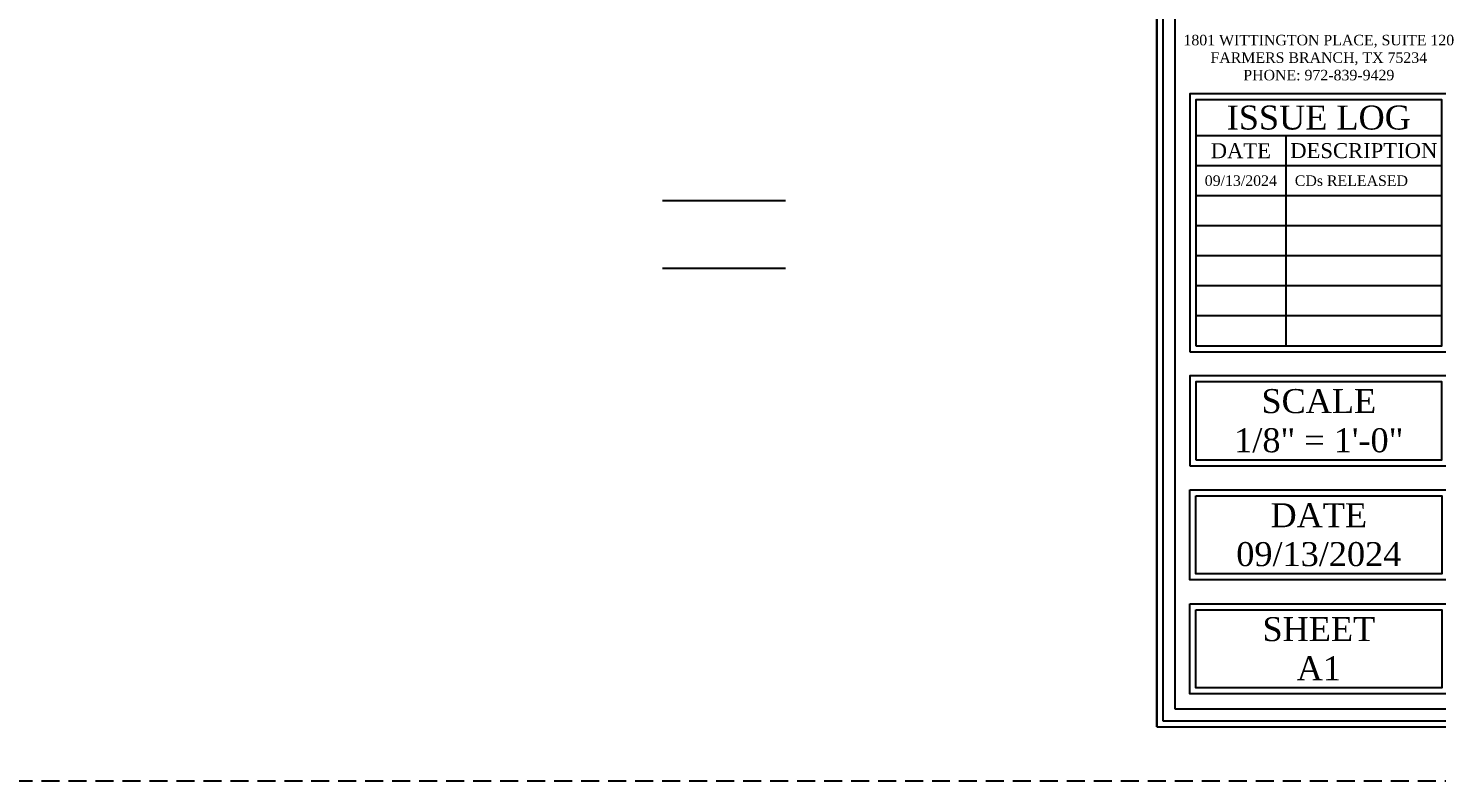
# Model space of a CAD drawing. Header units: inches. Extents: x 1062 to 6528, y -11616 to 5280.
# Drawn here: x 4393.6 to 4863.4, y 3168 to 3418.8 of the extents above; entities that cross this region are included whole.
import ezdxf
from ezdxf.enums import TextEntityAlignment as Align

# ---------------------------------------------------------------- set-up
doc = ezdxf.new("R2010")
doc.units = ezdxf.units.IN
doc.header["$LTSCALE"] = 24
doc.header["$MEASUREMENT"] = 0
doc.linetypes.add('HIDDEN', pattern=[0.375, 0.25, -0.125])
doc.layers.get('Defpoints').update_dxf_attribs({"color": 3, "linetype": 'HIDDEN'})
doc.layers.add('A-WALL', color=2, linetype='CONTINUOUS')
doc.layers.add('TB', color=5, linetype='CONTINUOUS')
doc.styles.add('ROMANT', font='times.ttf')

# ---------------------------------------------------------------- blocks, each defined once
blk = doc.blocks.new('TB CAMDEN 11X17')
at = {"layer": 'Defpoints', "color": 5}
blk.add_lwpolyline([(-1632, 0), (0, 0), (0, 1056), (-1632, 1056)], close=True, dxfattribs=at)
at = {"layer": 'TB', "color": 2}
blk.add_line((-126, 18), (-126, 1038), dxfattribs=at)
at = {"layer": 'TB', "color": 6}
for p, q in [((-31, 215), (-113, 215)), ((-83, 215), (-83, 145)), ((-31, 205), (-113, 205)), ((-31, 195), (-113, 195)), ((-31, 185), (-113, 185)), ((-31, 175), (-113, 175)), ((-31, 165), (-113, 165)), ((-31, 155), (-113, 155))]:
    blk.add_line(p, q, dxfattribs=at)
at = {"layer": 'TB', "color": 2}
for points in [[(-126, 18), (-18, 18), (-18, 1038), (-126, 1038)], [(-124, 20), (-20, 20), (-20, 1036), (-124, 1036)]]:
    blk.add_lwpolyline(points, close=True, dxfattribs=at)
at = {"layer": 'TB', "color": 6}
for points in [[(-120, 24), (-24, 24), (-24, 1032), (-120, 1032)], [(-115, 143), (-29, 143), (-29, 229), (-115, 229)], [(-113, 145), (-31, 145), (-31, 227), (-113, 227)], [(-115, 105), (-29, 105), (-29, 135), (-115, 135)], [(-113, 107), (-31, 107), (-31, 133), (-113, 133)], [(-115, 97), (-29, 97), (-29, 67), (-115, 67)], [(-113, 95), (-31, 95), (-31, 69), (-113, 69)], [(-115, 59), (-29, 59), (-29, 29), (-115, 29)], [(-113, 57), (-31, 57), (-31, 31), (-113, 31)]]:
    blk.add_lwpolyline(points, close=True, dxfattribs=at)
at = {"layer": 'TB', "color": 6, "style": 'ROMANT'}
for s, insert, char_height, width, attachment_point in [('1801 WITTINGTON PLACE, SUITE 120\\PFARMERS BRANCH, TX 75234\\PPHONE: 972-839-9429', (-72, 241), 3.5, 87.9558, 5), ('ISSUE LOG', (-72, 221), 8, 82, 5), ('DATE', (-98, 210), 5, 30, 5), ('DESCRIPTION', (-57, 210), 5, 52, 5), ('09/13/2024', (-98, 200), 3.5, 30, 5), ('CDs RELEASED', (-80, 200), 3.5, 47, 4), ('SCALE', (-72, 126.5), 8, 82, 5), ('DATE', (-72, 88.5), 8, 82, 5), ('09/13/2024', (-72, 75.5), 8, 82, 5), ('SHEET', (-72, 50.5), 8, 82, 5)]:
    blk.add_mtext(s, dxfattribs=dict(at, insert=insert, char_height=char_height, width=width, attachment_point=attachment_point))
for tag, p in [('S.NAME.1', (-87, 440.43)), ('S.NAME.2', (-69, 440.43)), ('S.NAME.3', (-51, 440.43))]:
    blk.add_attdef(tag, text='', height=12, rotation=90, dxfattribs=at).set_placement(p, align=Align.MIDDLE_CENTER)
for tag, p in [('SCALE', (-72, 113.5)), ('S.NUMBER', (-72, 37.5))]:
    blk.add_attdef(tag, text='', height=8, dxfattribs=at).set_placement(p, align=Align.MIDDLE_CENTER)

msp = doc.modelspace()

# ---------------------------------------------------------------- linework, layer by layer
at = {"layer": 'A-WALL'}
for p, q in [((4646.11491, 3361.33077), (4605.11728, 3361.33077)), ((4646.11491, 3338.71881), (4605.11728, 3338.71881))]:
    msp.add_line(p, q, dxfattribs=at)

# ---------------------------------------------------------------- block references
at = {"layer": 'TB'}
ref = msp.add_blockref('TB CAMDEN 11X17', (4896, 3168), dxfattribs=at)
ref.add_attrib('SCALE', '1/8" = 1\'-0"', dxfattribs={"color": 6, "height": 8, "style": 'ROMANT'}).set_placement((4824, 3281.5), align=Align.MIDDLE_CENTER)
ref.add_attrib('S.NUMBER', 'A1', dxfattribs={"color": 6, "height": 8, "style": 'ROMANT'}).set_placement((4824, 3205.5), align=Align.MIDDLE_CENTER)

doc.saveas('drawing.dxf')
